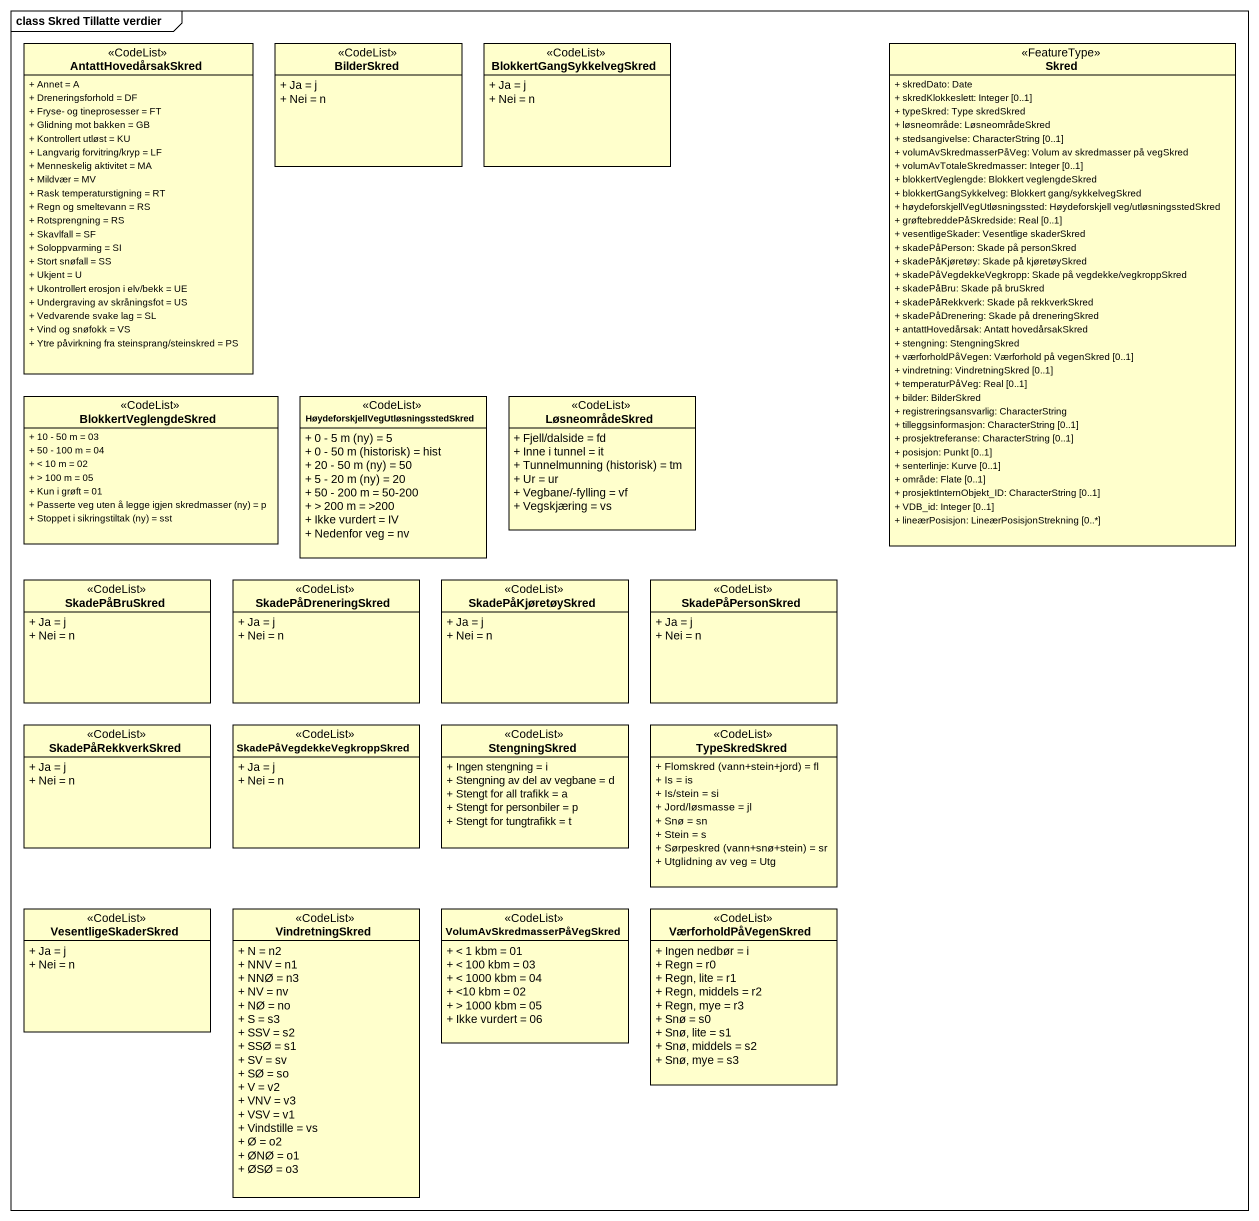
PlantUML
@startuml
mainframe class Skred Tillatte verdier
hide circle
hide empty members
skinparam classAttributeIconSize 0
class AntattHovedårsakSkred <<CodeList>> {
  + Annet = A
  + Dreneringsforhold = DF
  + Fryse- og tineprosesser = FT
  + Glidning mot bakken = GB
  + Kontrollert utløst = KU
  + Langvarig forvitring/kryp = LF
  + Menneskelig aktivitet = MA
  + Mildvær = MV
  + Rask temperaturstigning = RT
  + Regn og smeltevann = RS
  + Rotsprengning = RS
  + Skavlfall = SF
  + Soloppvarming = SI
  + Stort snøfall = SS
  + Ukjent = U
  + Ukontrollert erosjon i elv/bekk = UE
  + Undergraving av skråningsfot = US
  + Vedvarende svake lag = SL
  + Vind og snøfokk = VS
  + Ytre påvirkning fra steinsprang/steinskred = PS
}
class BilderSkred <<CodeList>> {
  + Ja = j
  + Nei = n
}
class BlokkertGangSykkelvegSkred <<CodeList>> {
  + Ja = j
  + Nei = n
}
class Skred <<FeatureType>> {
  + skredDato: Date
  + skredKlokkeslett: Integer [0..1]
  + typeSkred: Type skredSkred
  + løsneområde: LøsneområdeSkred
  + stedsangivelse: CharacterString [0..1]
  + volumAvSkredmasserPåVeg: Volum av skredmasser på vegSkred
  + volumAvTotaleSkredmasser: Integer [0..1]
  + blokkertVeglengde: Blokkert veglengdeSkred
  + blokkertGangSykkelveg: Blokkert gang/sykkelvegSkred
  + høydeforskjellVegUtløsningssted: Høydeforskjell veg/utløsningsstedSkred
  + grøftebreddePåSkredside: Real [0..1]
  + vesentligeSkader: Vesentlige skaderSkred
  + skadePåPerson: Skade på personSkred
  + skadePåKjøretøy: Skade på kjøretøySkred
  + skadePåVegdekkeVegkropp: Skade på vegdekke/vegkroppSkred
  + skadePåBru: Skade på bruSkred
  + skadePåRekkverk: Skade på rekkverkSkred
  + skadePåDrenering: Skade på dreneringSkred
  + antattHovedårsak: Antatt hovedårsakSkred
  + stengning: StengningSkred
  + værforholdPåVegen: Værforhold på vegenSkred [0..1]
  + vindretning: VindretningSkred [0..1]
  + temperaturPåVeg: Real [0..1]
  + bilder: BilderSkred
  + registreringsansvarlig: CharacterString
  + tilleggsinformasjon: CharacterString [0..1]
  + prosjektreferanse: CharacterString [0..1]
  + posisjon: Punkt [0..1]
  + senterlinje: Kurve [0..1]
  + område: Flate [0..1]
  + prosjektInternObjekt_ID: CharacterString [0..1]
  + VDB_id: Integer [0..1]
  + lineærPosisjon: LineærPosisjonStrekning [0..*]
}
class BlokkertVeglengdeSkred <<CodeList>> {
  + 10 - 50 m = 03
  + 50 - 100 m = 04
  + < 10 m = 02
  + > 100 m = 05
  + Kun i grøft = 01
  {field} + Passerte veg uten å legge igjen skredmasser (ny) = p
  {field} + Stoppet i sikringstiltak (ny) = sst
}
class "HøydeforskjellVegUtløsningsstedSkred" as HøydeforskjellVegUtløsningss <<CodeList>> {
  {field} + 0 - 5 m (ny) = 5
  {field} + 0 - 50 m (historisk) = hist
  {field} + 20 - 50 m (ny) = 50
  {field} + 5 - 20 m (ny) = 20
  + 50 - 200 m = 50-200
  + > 200 m = >200
  + Ikke vurdert = IV
  + Nedenfor veg = nv
}
class LøsneområdeSkred <<CodeList>> {
  + Fjell/dalside = fd
  + Inne i tunnel = it
  {field} + Tunnelmunning (historisk) = tm
  + Ur = ur
  + Vegbane/-fylling = vf
  + Vegskjæring = vs
}
class SkadePåBruSkred <<CodeList>> {
  + Ja = j
  + Nei = n
}
class SkadePåDreneringSkred <<CodeList>> {
  + Ja = j
  + Nei = n
}
class SkadePåKjøretøySkred <<CodeList>> {
  + Ja = j
  + Nei = n
}
class SkadePåPersonSkred <<CodeList>> {
  + Ja = j
  + Nei = n
}
class SkadePåRekkverkSkred <<CodeList>> {
  + Ja = j
  + Nei = n
}
class SkadePåVegdekkeVegkroppSkred <<CodeList>> {
  + Ja = j
  + Nei = n
}
class StengningSkred <<CodeList>> {
  + Ingen stengning = i
  + Stengning av del av vegbane = d
  + Stengt for all trafikk = a
  + Stengt for personbiler = p
  + Stengt for tungtrafikk = t
}
class TypeSkredSkred <<CodeList>> {
  {field} + Flomskred (vann+stein+jord) = fl
  + Is = is
  + Is/stein = si
  + Jord/løsmasse = jl
  + Snø = sn
  + Stein = s
  {field} + Sørpeskred (vann+snø+stein) = sr
  + Utglidning av veg = Utg
}
class VesentligeSkaderSkred <<CodeList>> {
  + Ja = j
  + Nei = n
}
class VindretningSkred <<CodeList>> {
  + N = n2
  + NNV = n1
  + NNØ = n3
  + NV = nv
  + NØ = no
  + S = s3
  + SSV = s2
  + SSØ = s1
  + SV = sv
  + SØ = so
  + V = v2
  + VNV = v3
  + VSV = v1
  + Vindstille = vs
  + Ø = o2
  + ØNØ = o1
  + ØSØ = o3
}
class VolumAvSkredmasserPåVegSkred <<CodeList>> {
  + < 1 kbm = 01
  + < 100 kbm = 03
  + < 1000 kbm = 04
  + <10 kbm = 02
  + > 1000 kbm = 05
  + Ikke vurdert = 06
}
class VærforholdPåVegenSkred <<CodeList>> {
  + Ingen nedbør = i
  + Regn = r0
  + Regn, lite = r1
  + Regn, middels = r2
  + Regn, mye = r3
  + Snø = s0
  + Snø, lite = s1
  + Snø, middels = s2
  + Snø, mye = s3
}
@enduml
